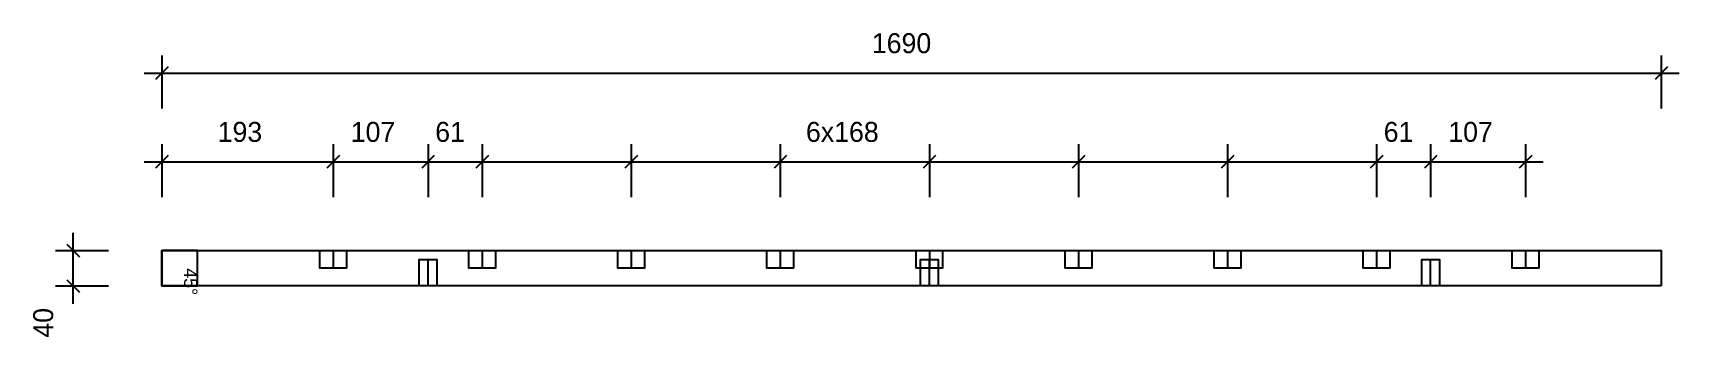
# Model space of a CAD drawing. Header units: millimetres. Extents: x -145 to 1710, y -58 to 285.
import ezdxf
from ezdxf.enums import TextEntityAlignment as Align

# ---------------------------------------------------------------- set-up
doc = ezdxf.new("R2010")
doc.units = ezdxf.units.MM
for name, color, linetype in [('CONTOUR', 7, 'CONTINUOUS'), ('CUT_MITRE', 7, 'CONTINUOUS'), ('DIMLINES', 7, 'CONTINUOUS'), ('DIMLINESTEXT', 7, 'CONTINUOUS'), ('DRILLINGSSIDE', 7, 'CONTINUOUS')]:
    doc.layers.add(name, color=color, linetype=linetype)

msp = doc.modelspace()

# ---------------------------------------------------------------- linework, layer by layer
at = {"layer": 'CONTOUR', "color": 0, "linetype": '0'}
msp.add_lwpolyline([(1690, 0), (0, 0), (0, 40), (1690, 40), (1690, 0)], dxfattribs=at)
at = {"layer": 'CUT_MITRE', "color": 1, "linetype": '1'}
msp.add_lwpolyline([(0, 0), (20, 0), (40, 0), (40, 40), (0, 40), (0, 0)], dxfattribs=at)
at = {"layer": 'DIMLINES', "color": 0}
for p, q in [((0, 260), (0, 200)), ((1690, 260), (1690, 200)), ((7.071, 247.071), (-7.071, 232.929)), ((1697.071, 247.071), (1682.929, 232.929)), ((-20, 240), (1710, 240)), ((0, 160), (0, 100)), ((193, 160), (193, 100)), ((300, 160), (300, 100)), ((361, 160), (361, 100)), ((529, 160), (529, 100)), ((697, 160), (697, 100)), ((865, 160), (865, 100)), ((1033, 160), (1033, 100)), ((1201, 160), (1201, 100)), ((1369, 160), (1369, 100)), ((1430, 160), (1430, 100)), ((1537, 160), (1537, 100)), ((-20, 140), (1557, 140)), ((7.071, 147.071), (-7.071, 132.929)), ((200.071, 147.071), (185.929, 132.929)), ((307.071, 147.071), (292.929, 132.929)), ((368.071, 147.071), (353.929, 132.929)), ((536.071, 147.071), (521.929, 132.929)), ((704.071, 147.071), (689.929, 132.929)), ((872.071, 147.071), (857.929, 132.929)), ((1040.071, 147.071), (1025.929, 132.929)), ((1208.071, 147.071), (1193.929, 132.929)), ((1376.071, 147.071), (1361.929, 132.929)), ((1437.071, 147.071), (1422.929, 132.929)), ((1544.071, 147.071), (1529.929, 132.929)), ((-100, -20), (-100, 60)), ((-120, 40), (-60, 40)), ((-107.071, 47.071), (-92.929, 32.929)), ((-120, 0), (-60, 0)), ((-107.071, 7.071), (-92.929, -7.071))]:
    msp.add_line(p, q, dxfattribs=at)
at = {"layer": 'DRILLINGSSIDE', "color": 3}
for p, q in [((193, 40), (193, 20)), ((361, 40), (361, 20)), ((529, 40), (529, 20)), ((697, 40), (697, 20)), ((865, 40), (865, 20)), ((1033, 40), (1033, 20)), ((1201, 40), (1201, 20)), ((1369, 40), (1369, 20)), ((1537, 40), (1537, 20)), ((300, 0), (300, 30)), ((865, 0), (865, 30)), ((1430, 0), (1430, 30))]:
    msp.add_line(p, q, dxfattribs=at)
at = {"layer": 'DRILLINGSSIDE', "color": 3, "linetype": '3'}
for points in [[(208, 40), (208, 20), (178, 20), (178, 40)], [(376, 40), (376, 20), (346, 20), (346, 40)], [(544, 40), (544, 20), (514, 20), (514, 40)], [(712, 40), (712, 20), (682, 20), (682, 40)], [(880, 40), (880, 20), (850, 20), (850, 40)], [(1048, 40), (1048, 20), (1018, 20), (1018, 40)], [(1216, 40), (1216, 20), (1186, 20), (1186, 40)], [(1384, 40), (1384, 20), (1354, 20), (1354, 40)], [(1552, 40), (1552, 20), (1522, 20), (1522, 40)], [(290, 0), (290, 30), (310, 30), (310, 0)], [(855, 0), (855, 30), (875, 30), (875, 0)], [(1420, 0), (1420, 30), (1440, 30), (1440, 0)]]:
    msp.add_lwpolyline(points, dxfattribs=at)

# ---------------------------------------------------------------- texts
at = {"layer": 'DIMLINESTEXT'}
for s, p in [('1690', (800.196, 285)), ('193', (62.897, 185)), ('107', (212.897, 185)), ('61', (308.098, 185)), ('6x168', (725.949, 185)), ('61', (1377.098, 185)), ('107', (1449.897, 185))]:
    msp.add_text(s, height=22.5, dxfattribs=at).set_placement(p, align=Align.TOP_LEFT)
for s, height, rotation, p in [('45°', 15, 270, (40, 20)), ('40', 22.5, 90, (-145, -58.304))]:
    msp.add_text(s, height=height, rotation=rotation, dxfattribs=at).set_placement(p, align=Align.TOP_LEFT)

doc.saveas('drawing.dxf')
